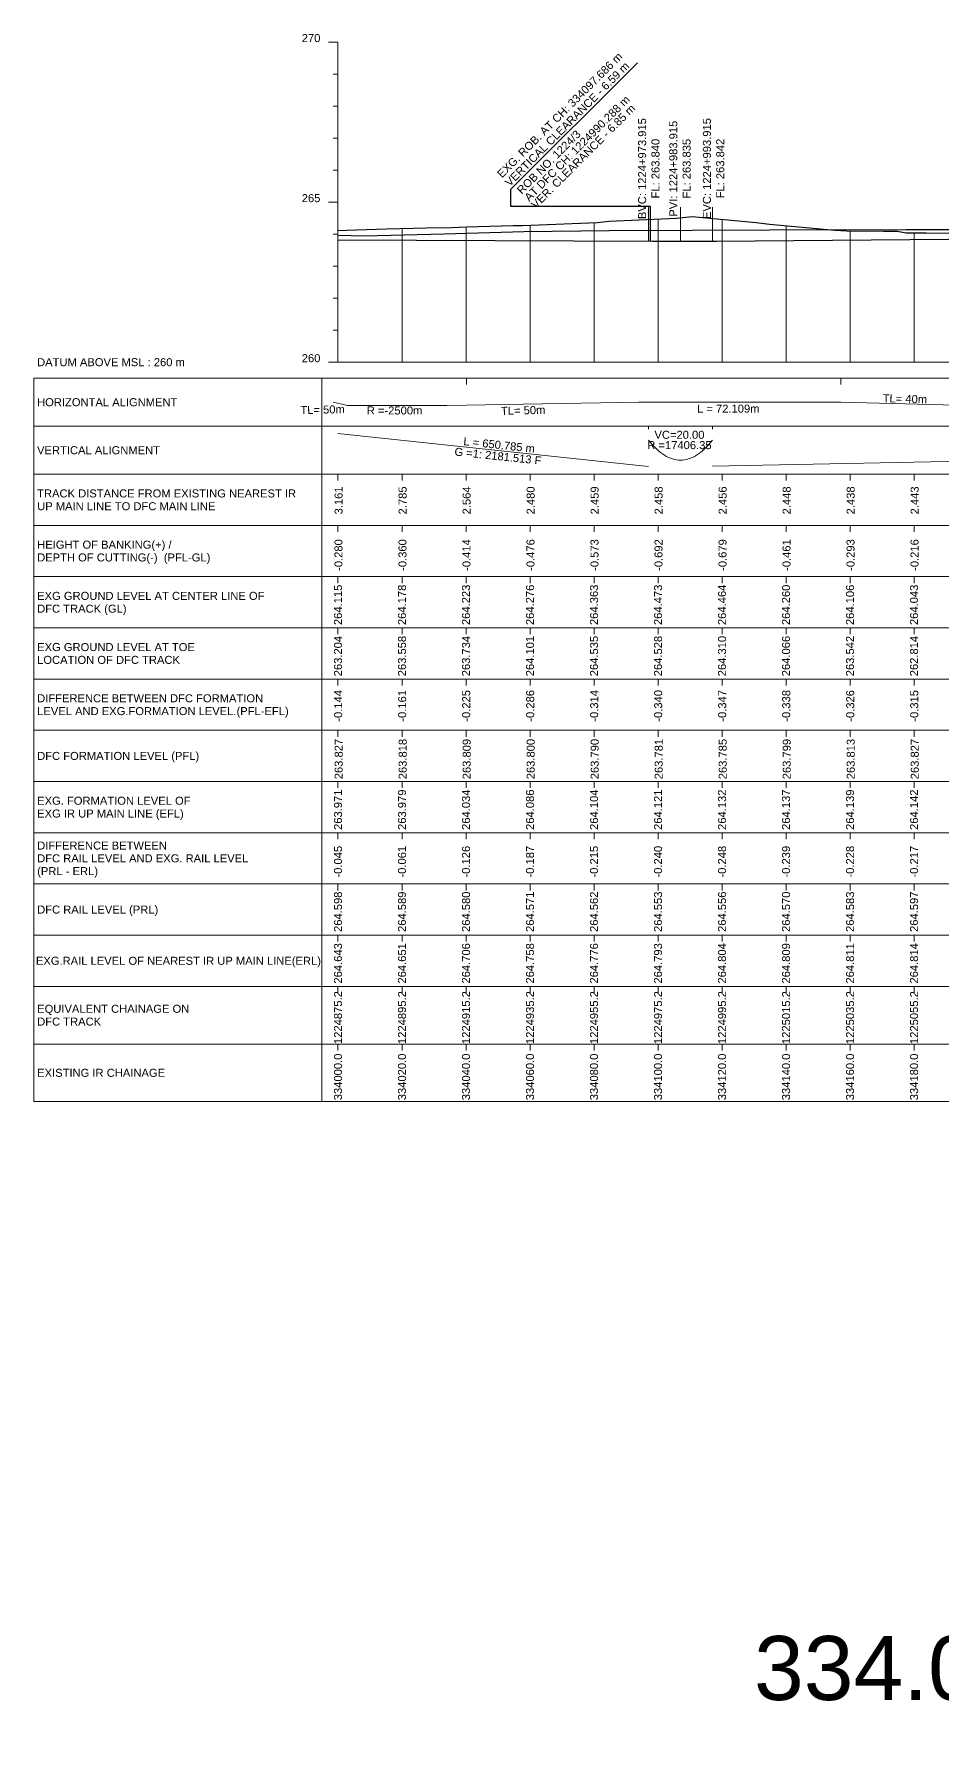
# Model space of a CAD drawing. Header units: metres. Extents: x -117481 to 30159, y 3176 to 3713.
# Drawn here: x 29559 to 29842, y 3176 to 3707 of the extents above; entities that cross this region are included whole.
import ezdxf
from ezdxf.enums import TextEntityAlignment as Align

# ---------------------------------------------------------------- set-up
doc = ezdxf.new("R2010")
doc.units = ezdxf.units.M
doc.header["$MEASUREMENT"] = 0
for name, color, linetype, lineweight in [('C-PROF-LABL-DG', 1, 'Continuous', 25), ('LS BVC-PVI-EVC TEXT', 10, 'Continuous', 0), ('LS DATUM', 7, 'Continuous', 0), ('LS DATUM X', 7, 'Continuous', 0), ('LS DATUM Y', 7, 'Continuous', 0), ('LS DIFF. EXG.RL & PRO. RL', 10, 'Continuous', 0), ('LS DIFF. PFL & EFL', 10, 'Continuous', 0), ('LS EXG FL', 7, 'Continuous', 0), ('LS EXG GL', 7, 'Continuous', 0), ('LS EXG GL AT PRO TOE', 7, 'Continuous', 0), ('LS EXG IR CH', 7, 'Continuous', 0), ('LS EXG RL', 7, 'Continuous', 0), ('LS EXG. FL', 7, 'Continuous', 0), ('LS EXG. GL', 7, 'Continuous', 0), ('LS EXG. GL AT PRO. TOE', 7, 'Continuous', 0), ('LS EXG. IR CH', 7, 'Continuous', 0), ('LS EXG. RL', 7, 'Continuous', 0), ('LS FRAME', 7, 'Continuous', 0), ('LS HORIZONTAL ALIGNMENT', 10, 'Continuous', 0), ('LS PRO FL', 10, 'Continuous', 0), ('LS PRO RAIL LEVEL', 10, 'Continuous', 0), ('LS PRO. CUT & FILL', 10, 'Continuous', 0), ('LS PRO. DFCC CH', 10, 'Continuous', 0), ('LS PRO. FL', 10, 'Continuous', 0), ('LS PRO. RL', 10, 'Continuous', 0), ('LS PROFILE EXG FL', 7, 'Continuous', 25), ('LS PROFILE EXG GL', 7, 'Continuous', 30), ('LS PROFILE PRO FL', 1, 'Continuous', 30), ('LS TICKS', 7, 'Continuous', 0), ("LS TRACK CENTER's", 10, 'Continuous', 0), ('LS VERTICAL ALIGNMENT', 10, 'Continuous', 0), ('Profile Grid', 7, 'Continuous', 0), ('Profile Major Ticks', 7, 'Continuous', 0), ('Profile Vertical Alignment', 7, 'Continuous', 0)]:
    doc.layers.add(name, color=color, linetype=linetype, lineweight=lineweight)
doc.layers.add("LS LC'S", color=7, linetype='Continuous')
doc.layers.add('ref text', color=3, linetype='Continuous')
doc.styles.add('Arial', font='arial.ttf')
doc.styles.get("Standard").update_dxf_attribs({"font": 'arial.ttf'})
doc.styles.add('Style-Arial', font='arial.ttf')
doc.styles.add('StyleArial', font='arial.ttf')

# ---------------------------------------------------------------- blocks, each defined once
blk = doc.blocks.new('A$Ca8807bb1')
at = {"color": 1}
for s, p in [('263.827', (0, 0)), ('263.818', (20, 0)), ('263.809', (40, 0)), ('263.800', (60, 0)), ('263.790', (80, 0)), ('263.781', (100, 0)), ('263.785', (120, 0)), ('263.799', (140, 0)), ('263.813', (160, 0)), ('263.827', (180, 0)), ('263.841', (200, 0)), ('263.855', (220, 0)), ('263.868', (240, 0)), ('263.882', (260, 0)), ('263.896', (280, 0)), ('263.910', (300, 0)), ('263.924', (320, 0)), ('263.937', (340, 0)), ('263.951', (360, 0)), ('263.965', (380, 0)), ('263.979', (400, 0)), ('263.993', (420, 0)), ('264.007', (440, 0)), ('264.020', (460, 0)), ('264.036', (480, 0)), ('264.111', (500, 0))]:
    blk.add_text(s, height=2.5, rotation=90, dxfattribs=at).set_placement(p)
blk = doc.blocks.new('A$Ce3f7ec00')
at = {"color": 1}
for s, p in [('-0.144', (0, 0)), ('-0.161', (20, 0)), ('-0.225', (40, 0)), ('-0.286', (60, 0)), ('-0.314', (80, 0)), ('-0.340', (100, 0)), ('-0.347', (120, 0)), ('-0.338', (140, 0)), ('-0.326', (160, 0)), ('-0.315', (180, 0)), ('-0.307', (200, 0)), ('-0.312', (220, 0)), ('-0.271', (240, 0)), ('-0.216', (260, 0)), ('-0.202', (280, 0)), ('-0.192', (300, 0)), ('-0.180', (320, 0)), ('-0.180', (340, 0)), ('-0.176', (360, 0)), ('-0.165', (380, 0)), ('-0.154', (400, 0)), ('-0.133', (420, 0)), ('-0.105', (440, 0)), ('-0.082', (460, 0)), ('-0.058', (480, 0)), ('0.027', (500, 0))]:
    blk.add_text(s, height=2.5, rotation=90, dxfattribs=at).set_placement(p)
blk = doc.blocks.new('A$C7f09d5ec')
at = {"color": 1}
for s, p in [('-0.280', (0, 0)), ('-0.360', (20, 0)), ('-0.414', (40, 0)), ('-0.476', (60, 0)), ('-0.573', (80, 0)), ('-0.692', (100, 0)), ('-0.679', (120, 0)), ('-0.461', (140, 0)), ('-0.293', (160, 0)), ('-0.216', (180, 0)), ('-0.102', (200, 0)), ('-0.175', (220, 0)), ('-0.201', (240, 0)), ('-0.245', (260, 0)), ('-0.255', (280, 0)), ('-0.236', (300, 0)), ('-0.199', (320, 0)), ('-0.166', (340, 0)), ('-0.140', (360, 0)), ('0.061', (380, 0)), ('0.241', (400, 0)), ('0.377', (420, 0)), ('0.566', (440, 0)), ('0.727', (460, 0)), ('0.863', (480, 0)), ('0.919', (500, 0))]:
    blk.add_text(s, height=2.5, rotation=90, dxfattribs=at).set_placement(p)
blk = doc.blocks.new('A$C6001856b')
at = {"color": 1}
for s, p in [('3.161', (0, 0)), ('2.785', (20, 0)), ('2.564', (40, 0)), ('2.480', (60, 0)), ('2.459', (80, 0)), ('2.458', (100, 0)), ('2.456', (120, 0)), ('2.448', (140, 0)), ('2.438', (160, 0)), ('2.443', (180, 0)), ('2.534', (200, 0)), ('2.808', (220, 0)), ('3.162', (240, 0)), ('3.579', (260, 0)), ('3.998', (280, 0)), ('4.412', (300, 0)), ('4.834', (320, 0)), ('5.270', (340, 0)), ('5.700', (360, 0)), ('6.122', (380, 0)), ('6.544', (400, 0)), ('6.961', (420, 0)), ('7.372', (440, 0)), ('7.821', (460, 0)), ('8.281', (480, 0)), ('8.719', (500, 0))]:
    blk.add_text(s, height=2.5, rotation=90, dxfattribs=at).set_placement(p)

msp = doc.modelspace()

# ---------------------------------------------------------------- linework, layer by layer
at = {"layer": 'LS BVC-PVI-EVC TEXT'}
for p, q in [((29750.64, 3642.1), (29750.64, 3652.71)), ((29760.64, 3642.06), (29760.64, 3652.66)), ((29770.64, 3642.14), (29770.64, 3652.75))]:
    msp.add_line(p, q, dxfattribs=at)
at = {"layer": 'LS DATUM X', "color": 7, "linetype": 'Continuous', "lineweight": 0}
msp.add_line((29653.64, 3604.28), (30158.74, 3604.28), dxfattribs=at)
at = {"layer": 'LS DATUM Y', "color": 7, "linetype": 'Continuous', "lineweight": 0}
for p, q in [((29650.64, 3704.28), (29653.64, 3704.28)), ((29650.64, 3704.28), (29653.64, 3704.28)), ((29653.64, 3604.28), (29653.64, 3704.28)), ((29652.14, 3694.28), (29653.64, 3694.28)), ((29652.14, 3684.28), (29653.64, 3684.28)), ((29652.14, 3674.28), (29653.64, 3674.28)), ((29652.14, 3664.28), (29653.64, 3664.28)), ((29650.64, 3654.28), (29653.64, 3654.28)), ((29652.14, 3644.28), (29653.64, 3644.28)), ((29652.14, 3634.28), (29653.64, 3634.28)), ((29652.14, 3624.28), (29653.64, 3624.28)), ((29652.14, 3614.28), (29653.64, 3614.28)), ((29650.64, 3604.28), (29653.64, 3604.28))]:
    msp.add_line(p, q, dxfattribs=at)
at = {"layer": 'LS FRAME'}
for points in [[(29648.64, 3373.28), (29558.64, 3373.28), (29558.64, 3599.28)], [(29558.64, 3599.28), (29648.64, 3599.28)], [(29648.64, 3584.28), (29558.64, 3584.28)], [(29648.64, 3569.28), (29558.64, 3569.28)], [(29648.64, 3553.28), (29558.64, 3553.28)], [(29558.64, 3553.28), (29648.64, 3553.28)], [(29648.64, 3537.28), (29558.64, 3537.28)], [(29558.64, 3537.28), (29648.64, 3537.28)], [(29648.64, 3521.28), (29558.64, 3521.28)], [(29558.64, 3521.28), (29648.64, 3521.28)], [(29648.64, 3505.28), (29558.64, 3505.28)], [(29648.64, 3489.28), (29558.64, 3489.28)], [(29558.64, 3489.28), (29648.64, 3489.28)], [(29648.64, 3473.28), (29558.64, 3473.28)], [(29558.64, 3473.28), (29648.64, 3473.28)], [(29648.64, 3457.28), (29558.64, 3457.28)], [(29558.64, 3457.28), (29648.64, 3457.28)], [(29648.64, 3441.28), (29558.64, 3441.28)], [(29558.64, 3441.28), (29648.64, 3441.28)], [(29648.64, 3425.28), (29558.64, 3425.28)], [(29648.64, 3409.28), (29558.64, 3409.28)], [(29648.64, 3391.28), (29558.64, 3391.28)]]:
    msp.add_lwpolyline(points, dxfattribs=at)
at = {"layer": 'LS FRAME', "color": 7, "linetype": 'Continuous', "lineweight": 0, "flags": 128}
for points in [[(29648.64, 3584.28), (30158.64, 3584.28), (30158.64, 3599.28), (29648.64, 3599.28), (29648.64, 3584.28)], [(29648.64, 3569.28), (30158.64, 3569.28), (30158.64, 3584.28), (29648.64, 3584.28), (29648.64, 3569.28)], [(29648.64, 3553.28), (30158.64, 3553.28), (30158.64, 3569.28), (29648.64, 3569.28), (29648.64, 3553.28)], [(29648.64, 3537.28), (30158.64, 3537.28), (30158.64, 3553.28), (29648.64, 3553.28), (29648.64, 3537.28)], [(29648.64, 3521.28), (30158.64, 3521.28), (30158.64, 3537.28), (29648.64, 3537.28), (29648.64, 3521.28)], [(29648.64, 3505.28), (30158.64, 3505.28), (30158.64, 3521.28), (29648.64, 3521.28), (29648.64, 3505.28)], [(29648.64, 3489.28), (30158.64, 3489.28), (30158.64, 3505.28), (29648.64, 3505.28), (29648.64, 3489.28)], [(29648.64, 3473.28), (30158.64, 3473.28), (30158.64, 3489.28), (29648.64, 3489.28), (29648.64, 3473.28)], [(29648.64, 3457.28), (30158.64, 3457.28), (30158.64, 3473.28), (29648.64, 3473.28), (29648.64, 3457.28)], [(29648.64, 3457.28), (30158.64, 3457.28), (30158.64, 3441.28), (29648.64, 3441.28)], [(29648.64, 3425.28), (30158.64, 3425.28), (30158.64, 3441.28), (29648.64, 3441.28), (29648.64, 3425.28)], [(29648.64, 3409.28), (30158.64, 3409.28), (30158.64, 3425.28), (29648.64, 3425.28), (29648.64, 3409.28)], [(29648.64, 3391.28), (30158.64, 3391.28), (30158.64, 3409.28), (29648.64, 3409.28), (29648.64, 3391.28)], [(29648.64, 3373.28), (30158.64, 3373.28), (30158.64, 3391.28), (29648.64, 3391.28), (29648.64, 3373.28)]]:
    msp.add_lwpolyline(points, close=True, dxfattribs=at)
at = {"layer": 'LS FRAME', "color": 7, "linetype": 'Continuous', "lineweight": 0}
msp.add_3dface([(29648.64, 3505.28), (29568.64, 3505.28), (29568.64, 3505.28)], dxfattribs=at)
at = {"layer": 'LS HORIZONTAL ALIGNMENT', "lineweight": 0, "flags": 128}
msp.add_lwpolyline([(29652.08, 3591.78), (29656.64, 3590.77), (29687.64, 3590.77), (29747.64, 3591.78), (29747.64, 3591.78), (29810.73, 3591.78), (29810.73, 3591.78), (29850.73, 3590.73), (29850.73, 3590.73), (29876.18, 3590.73), (29876.18, 3590.73), (29916.18, 3591.78), (29916.18, 3591.78), (30131.59, 3591.78), (30131.59, 3591.78), (30143.46, 3592.09)], dxfattribs=at)
at = {"layer": "LS LC'S"}
msp.add_lwpolyline([(29751.32, 3642.1), (29751.32, 3652.91), (29707.68, 3652.91), (29707.68, 3658.31), (29747.19, 3697.81)], dxfattribs=at)
at = {"layer": 'LS PROFILE EXG FL'}
msp.add_lwpolyline([(29653.64, 3643.99), (29661.85, 3643.74), (29686.78, 3644.43), (29711.7, 3645.12), (29738.35, 3645.37), (29764.34, 3645.57), (29788.43, 3645.64), (29831.19, 3645.7), (29849.91, 3645.72), (29864.29, 3645.86), (29878.28, 3645.99), (29898.73, 3645.57), (29918.42, 3645.16), (29942.92, 3645.32), (29967.03, 3645.28), (29986.73, 3645.41), (30006.72, 3645.54), (30062.61, 3645.62), (30080.68, 3645.49), (30098.11, 3645.37), (30123.27, 3645.26), (30148.36, 3645.16), (30158.74, 3645.09)], dxfattribs=at)
at = {"layer": 'LS PROFILE EXG GL', "flags": 128}
msp.add_lwpolyline([(29653.64, 3645.43), (29656.29, 3645.52), (29668.79, 3645.91), (29681.29, 3646.3), (29683.14, 3646.35), (29686.78, 3646.29), (29693.79, 3646.52), (29708.35, 3646.99), (29711.28, 3646.94), (29734.59, 3647.96), (29738.35, 3648.32), (29759.41, 3649.28), (29764.28, 3649.76), (29784.35, 3647.97), (29788.42, 3647.35), (29808.84, 3645.54), (29810.73, 3645.44), (29812.55, 3645.35), (29812.55, 3645.35), (29824.06, 3645.22), (29828.33, 3645.17), (29831.18, 3644.74), (29837.39, 3644.66), (29846.76, 3644.54)], dxfattribs=at)
at = {"layer": 'LS PROFILE PRO FL', "flags": 128}
msp.add_lwpolyline([(29653.64, 3642.55), (29751.92, 3642.1), (29752.34, 3642.1), (29752.77, 3642.1), (29753.2, 3642.1), (29753.62, 3642.1), (29754.05, 3642.09), (29754.47, 3642.09), (29754.9, 3642.09), (29755.32, 3642.09), (29755.75, 3642.09), (29756.17, 3642.09), (29756.6, 3642.09), (29757.03, 3642.09), (29757.45, 3642.09), (29757.88, 3642.09), (29758.3, 3642.09), (29758.73, 3642.09), (29759.15, 3642.09), (29759.58, 3642.09), (29760, 3642.09), (29760.43, 3642.09), (29760.86, 3642.09), (29761.28, 3642.09), (29761.71, 3642.09), (29762.13, 3642.09), (29762.56, 3642.09), (29762.98, 3642.09), (29763.41, 3642.09), (29763.83, 3642.09), (29764.26, 3642.1), (29764.68, 3642.1), (29765.11, 3642.1), (29765.54, 3642.1), (29765.96, 3642.1), (29766.39, 3642.1), (29766.81, 3642.11), (29767.24, 3642.11), (29767.66, 3642.11), (29768.09, 3642.11), (29768.51, 3642.12), (29768.94, 3642.12), (29769.37, 3642.12), (29769.79, 3642.13), (29770.22, 3642.13), (29770.64, 3642.13), (29771.07, 3642.13), (29771.49, 3642.14), (29771.92, 3642.14), (30158.74, 3645.44)], dxfattribs=at)
at = {"layer": 'LS TICKS', "color": 7, "linetype": 'Continuous', "lineweight": 0, "flags": 128}
for points in [[(29693.79, 3597.28), (29693.79, 3599.28)], [(29810.73, 3597.28), (29810.73, 3599.28)], [(29653.64, 3567.28), (29653.64, 3569.28)], [(29673.64, 3567.28), (29673.64, 3569.28)], [(29693.64, 3567.28), (29693.64, 3569.28)], [(29713.64, 3567.28), (29713.64, 3569.28)], [(29733.64, 3567.28), (29733.64, 3569.28)], [(29753.64, 3567.28), (29753.64, 3569.28)], [(29773.64, 3567.28), (29773.64, 3569.28)], [(29793.63, 3567.28), (29793.63, 3569.28)], [(29813.63, 3567.28), (29813.63, 3569.28)], [(29833.63, 3567.28), (29833.63, 3569.28)], [(29653.64, 3551.28), (29653.64, 3553.28)], [(29673.64, 3551.28), (29673.64, 3553.28)], [(29693.64, 3551.28), (29693.64, 3553.28)], [(29713.64, 3551.28), (29713.64, 3553.28)], [(29733.64, 3551.28), (29733.64, 3553.28)], [(29753.64, 3551.28), (29753.64, 3553.28)], [(29773.64, 3551.28), (29773.64, 3553.28)], [(29793.63, 3551.28), (29793.63, 3553.28)], [(29813.63, 3551.28), (29813.63, 3553.28)], [(29833.63, 3551.28), (29833.63, 3553.28)], [(29653.64, 3535.28), (29653.64, 3537.28)], [(29673.64, 3535.28), (29673.64, 3537.28)], [(29693.64, 3535.28), (29693.64, 3537.28)], [(29713.64, 3535.28), (29713.64, 3537.28)], [(29733.64, 3535.28), (29733.64, 3537.28)], [(29753.64, 3535.28), (29753.64, 3537.28)], [(29773.64, 3535.28), (29773.64, 3537.28)], [(29793.63, 3535.28), (29793.63, 3537.28)], [(29813.63, 3535.28), (29813.63, 3537.28)], [(29833.63, 3535.28), (29833.63, 3537.28)], [(29653.64, 3519.28), (29653.64, 3521.28)], [(29673.64, 3519.28), (29673.64, 3521.28)], [(29693.64, 3519.28), (29693.64, 3521.28)], [(29713.64, 3519.28), (29713.64, 3521.28)], [(29733.64, 3519.28), (29733.64, 3521.28)], [(29753.64, 3519.28), (29753.64, 3521.28)], [(29773.64, 3519.28), (29773.64, 3521.28)], [(29793.63, 3519.28), (29793.63, 3521.28)], [(29813.63, 3519.28), (29813.63, 3521.28)], [(29833.63, 3519.28), (29833.63, 3521.28)], [(29653.64, 3503.28), (29653.64, 3505.28)], [(29673.64, 3503.28), (29673.64, 3505.28)], [(29693.64, 3503.28), (29693.64, 3505.28)], [(29713.64, 3503.28), (29713.64, 3505.28)], [(29733.64, 3503.28), (29733.64, 3505.28)], [(29753.64, 3503.28), (29753.64, 3505.28)], [(29773.64, 3503.28), (29773.64, 3505.28)], [(29793.63, 3503.28), (29793.63, 3505.28)], [(29813.63, 3503.28), (29813.63, 3505.28)], [(29833.63, 3503.28), (29833.63, 3505.28)], [(29653.64, 3487.28), (29653.64, 3489.28)], [(29673.64, 3487.28), (29673.64, 3489.28)], [(29693.64, 3487.28), (29693.64, 3489.28)], [(29713.64, 3487.28), (29713.64, 3489.28)], [(29733.64, 3487.28), (29733.64, 3489.28)], [(29753.64, 3487.28), (29753.64, 3489.28)], [(29773.64, 3487.28), (29773.64, 3489.28)], [(29793.63, 3487.28), (29793.63, 3489.28)], [(29813.63, 3487.28), (29813.63, 3489.28)], [(29833.63, 3487.28), (29833.63, 3489.28)], [(29653.64, 3471.28), (29653.64, 3473.28)], [(29673.64, 3471.28), (29673.64, 3473.28)], [(29693.64, 3471.28), (29693.64, 3473.28)], [(29713.64, 3471.28), (29713.64, 3473.28)], [(29733.64, 3471.28), (29733.64, 3473.28)], [(29753.64, 3471.28), (29753.64, 3473.28)], [(29773.64, 3471.28), (29773.64, 3473.28)], [(29793.63, 3471.28), (29793.63, 3473.28)], [(29813.63, 3471.28), (29813.63, 3473.28)], [(29833.63, 3471.28), (29833.63, 3473.28)], [(29653.64, 3455.28), (29653.64, 3457.28)], [(29673.64, 3455.28), (29673.64, 3457.28)], [(29693.64, 3455.28), (29693.64, 3457.28)], [(29713.64, 3455.28), (29713.64, 3457.28)], [(29733.64, 3455.28), (29733.64, 3457.28)], [(29753.64, 3455.28), (29753.64, 3457.28)], [(29773.64, 3455.28), (29773.64, 3457.28)], [(29793.63, 3455.28), (29793.63, 3457.28)], [(29813.63, 3455.28), (29813.63, 3457.28)], [(29833.63, 3455.28), (29833.63, 3457.28)], [(29653.64, 3439.28), (29653.64, 3441.28)], [(29673.64, 3439.28), (29673.64, 3441.28)], [(29693.64, 3439.28), (29693.64, 3441.28)], [(29713.64, 3439.28), (29713.64, 3441.28)], [(29733.64, 3439.28), (29733.64, 3441.28)], [(29753.64, 3439.28), (29753.64, 3441.28)], [(29773.64, 3439.28), (29773.64, 3441.28)], [(29793.63, 3439.28), (29793.63, 3441.28)], [(29813.63, 3439.28), (29813.63, 3441.28)], [(29833.63, 3439.28), (29833.63, 3441.28)], [(29653.64, 3423.28), (29653.64, 3425.28)], [(29673.64, 3423.28), (29673.64, 3425.28)], [(29693.64, 3423.28), (29693.64, 3425.28)], [(29713.64, 3423.28), (29713.64, 3425.28)], [(29733.64, 3423.28), (29733.64, 3425.28)], [(29753.64, 3423.28), (29753.64, 3425.28)], [(29773.64, 3423.28), (29773.64, 3425.28)], [(29793.63, 3423.28), (29793.63, 3425.28)], [(29813.63, 3423.28), (29813.63, 3425.28)], [(29833.63, 3423.28), (29833.63, 3425.28)], [(29653.64, 3407.28), (29653.64, 3409.28)], [(29673.64, 3407.28), (29673.64, 3409.28)], [(29693.64, 3407.28), (29693.64, 3409.28)], [(29713.64, 3407.28), (29713.64, 3409.28)], [(29733.64, 3407.28), (29733.64, 3409.28)], [(29753.64, 3407.28), (29753.64, 3409.28)], [(29773.64, 3407.28), (29773.64, 3409.28)], [(29793.63, 3407.28), (29793.63, 3409.28)], [(29813.63, 3407.28), (29813.63, 3409.28)], [(29833.63, 3407.28), (29833.63, 3409.28)], [(29653.64, 3389.28), (29653.64, 3391.28)], [(29673.64, 3389.28), (29673.64, 3391.28)], [(29693.64, 3389.28), (29693.64, 3391.28)], [(29713.64, 3389.28), (29713.64, 3391.28)], [(29733.64, 3389.28), (29733.64, 3391.28)], [(29753.64, 3389.28), (29753.64, 3391.28)], [(29773.64, 3389.28), (29773.64, 3391.28)], [(29793.63, 3389.28), (29793.63, 3391.28)], [(29813.63, 3389.28), (29813.63, 3391.28)], [(29833.63, 3389.28), (29833.63, 3391.28)]]:
    msp.add_lwpolyline(points, dxfattribs=at)
at = {"layer": 'LS VERTICAL ALIGNMENT', "linetype": 'Continuous', "lineweight": 0, "flags": 128}
for points in [[(29653.64, 3582.03), (29750.64, 3571.67)], [(29770.64, 3571.75), (30111.49, 3578.52)]]:
    msp.add_lwpolyline(points, dxfattribs=at)
at = {"layer": 'Profile Grid', "linetype": 'Continuous', "lineweight": 0, "flags": 128}
for points in [[(29653.64, 3604.28), (29653.64, 3645.43)], [(29673.64, 3604.28), (29673.64, 3646.06)], [(29693.64, 3604.28), (29693.64, 3646.52)], [(29713.64, 3604.28), (29713.64, 3647.05)], [(29733.64, 3604.28), (29733.64, 3647.91)], [(29753.64, 3604.28), (29753.64, 3649.01)], [(29773.64, 3604.28), (29773.64, 3648.92)], [(29793.63, 3604.28), (29793.63, 3646.88)], [(29813.63, 3604.28), (29813.63, 3645.34)], [(29833.63, 3604.28), (29833.63, 3644.71)]]:
    msp.add_lwpolyline(points, dxfattribs=at)
at = {"layer": 'Profile Major Ticks', "color": 7, "linetype": 'Continuous', "lineweight": 0, "flags": 128}
for points in [[(29750.64, 3583.38), (29750.64, 3584.18)], [(29770.64, 3583.38), (29770.64, 3584.18)]]:
    msp.add_lwpolyline(points, dxfattribs=at)
at = {"layer": 'Profile Vertical Alignment', "color": 1, "linetype": 'Continuous', "lineweight": 0, "flags": 128}
msp.add_lwpolyline([(29750.64, 3579.95), (29751.26, 3579.18), (29751.89, 3578.47), (29752.51, 3577.8), (29753.14, 3577.19), (29753.76, 3576.62), (29754.39, 3576.11), (29755.01, 3575.64), (29755.64, 3575.22), (29756.26, 3574.85), (29756.89, 3574.53), (29757.51, 3574.26), (29758.14, 3574.04), (29758.76, 3573.87), (29759.39, 3573.74), (29760.01, 3573.67), (29761.26, 3573.67), (29761.89, 3573.74), (29762.51, 3573.87), (29763.14, 3574.04), (29763.76, 3574.26), (29764.39, 3574.53), (29765.01, 3574.85), (29765.64, 3575.22), (29766.26, 3575.64), (29766.89, 3576.11), (29767.51, 3576.62), (29768.14, 3577.19), (29768.76, 3577.8), (29769.39, 3578.47), (29770.01, 3579.18), (29770.64, 3579.95)], dxfattribs=at)

# ---------------------------------------------------------------- block references
at = {"color": 5}
for name, p in [('A$C6001856b', (29655.07, 3556.73)), ('A$C7f09d5ec', (29655.04, 3539.08)), ('A$Ce3f7ec00', (29654.94, 3491.97)), ('A$Ca8807bb1', (29655.1, 3473.98))]:
    msp.add_blockref(name, p, dxfattribs=at)

# ---------------------------------------------------------------- texts
at = {"layer": 'C-PROF-LABL-DG', "color": 1, "linetype": 'Continuous', "lineweight": 25, "char_height": 2.5, "attachment_point": 5, "rotation": 90, "style": 'Arial'}
for s, insert in [('BVC: 1224+973.915\\PFL: 263.840', (29750.77, 3664.75)), ('PVI: 1224+983.915\\PFL: 263.835', (29760.51, 3664.73)), ('EVC: 1224+993.915\\PFL: 263.842', (29771.01, 3664.77))]:
    msp.add_mtext(s, dxfattribs=dict(at, insert=insert))
at = {"layer": 'LS DATUM', "color": 7, "style": 'StyleArial'}
msp.add_text('DATUM ABOVE MSL : 260 m', height=2.5, rotation=0, dxfattribs=at).set_placement((29559.61, 3604.28), align=Align.MIDDLE_LEFT)
at = {"layer": 'LS DATUM Y', "color": 7, "lineweight": 0, "style": 'Style-Arial'}
for s, p in [('270', (29648.14, 3704.28)), ('270', (29648.14, 3704.28)), ('265', (29648.14, 3654.28)), ('260', (29648.14, 3604.28))]:
    msp.add_text(s, height=2.5, dxfattribs=at).set_placement(p, align=Align.RIGHT)
at = {"layer": 'LS DIFF. EXG.RL & PRO. RL', "color": 10, "style": 'StyleArial'}
for s, p in [('DIFFERENCE BETWEEN ', (29559.64, 3453.28)), ('DFC RAIL LEVEL AND EXG. RAIL LEVEL ', (29559.64, 3449.28)), ('(PRL - ERL)', (29559.64, 3445.28))]:
    msp.add_text(s, height=2.5, rotation=0, dxfattribs=at).set_placement(p, align=Align.MIDDLE_LEFT)
at = {"layer": 'LS DIFF. PFL & EFL', "color": 10, "style": 'StyleArial'}
for s, p in [('DIFFERENCE BETWEEN DFC FORMATION ', (29559.64, 3499.28)), ('LEVEL AND EXG.FORMATION LEVEL.(PFL-EFL)', (29559.64, 3495.28))]:
    msp.add_text(s, height=2.5, rotation=0, dxfattribs=at).set_placement(p, align=Align.MIDDLE_LEFT)
at = {"layer": 'LS EXG FL', "style": 'StyleArial'}
for s, p in [('EXG. FORMATION LEVEL OF', (29559.64, 3467.28)), ('EXG IR UP MAIN LINE (EFL)', (29559.64, 3463.28))]:
    msp.add_text(s, height=2.5, rotation=0, dxfattribs=at).set_placement(p, align=Align.MIDDLE_LEFT)
at = {"layer": 'LS EXG GL', "lineweight": 0, "style": 'Style-Arial'}
for s, p in [('264.115', (29653.64, 3534.78)), ('264.178', (29673.64, 3534.78)), ('264.223', (29693.64, 3534.78)), ('264.276', (29713.64, 3534.78)), ('264.363', (29733.64, 3534.78)), ('264.473', (29753.64, 3534.78)), ('264.464', (29773.64, 3534.78)), ('264.260', (29793.63, 3534.78)), ('264.106', (29813.63, 3534.78)), ('264.043', (29833.63, 3534.78))]:
    msp.add_text(s, height=2.5, rotation=90, dxfattribs=at).set_placement(p, align=Align.MIDDLE_RIGHT)
at = {"layer": 'LS EXG GL AT PRO TOE', "color": 7, "style": 'StyleArial'}
for s, p in [('EXG GROUND LEVEL AT TOE', (29559.64, 3515.28)), ('LOCATION OF DFC TRACK', (29559.64, 3511.28))]:
    msp.add_text(s, height=2.5, rotation=0, dxfattribs=at).set_placement(p, align=Align.MIDDLE_LEFT)
at = {"layer": 'LS EXG IR CH', "style": 'Style-Arial'}
for s, p in [('334000.0', (29653.64, 3388.28)), ('334020.0', (29673.64, 3388.28)), ('334040.0', (29693.64, 3388.28)), ('334060.0', (29713.64, 3388.28)), ('334080.0', (29733.64, 3388.28)), ('334100.0', (29753.64, 3388.28)), ('334120.0', (29773.64, 3388.28)), ('334140.0', (29793.64, 3388.28)), ('334160.0', (29813.64, 3388.28)), ('334180.0', (29833.64, 3388.28))]:
    msp.add_text(s, height=2.5, rotation=90, dxfattribs=at).set_placement(p, align=Align.MIDDLE_RIGHT)
at = {"layer": 'LS EXG RL', "style": 'Style-Arial'}
for s, p in [('264.643', (29653.64, 3422.78)), ('264.651', (29673.64, 3422.78)), ('264.706', (29693.64, 3422.78)), ('264.758', (29713.64, 3422.78)), ('264.776', (29733.64, 3422.78)), ('264.793', (29753.64, 3422.78)), ('264.804', (29773.64, 3422.78)), ('264.809', (29793.64, 3422.78)), ('264.811', (29813.64, 3422.78)), ('264.814', (29833.64, 3422.78))]:
    msp.add_text(s, height=2.5, rotation=90, dxfattribs=at).set_placement(p, align=Align.MIDDLE_RIGHT)
at = {"layer": 'LS EXG. FL'}
for s, p in [('263.971', (29653.64, 3470.78)), ('263.979', (29673.64, 3470.78)), ('264.034', (29693.64, 3470.78)), ('264.086', (29713.64, 3470.78)), ('264.104', (29733.64, 3470.78)), ('264.121', (29753.64, 3470.78)), ('264.132', (29773.64, 3470.78)), ('264.137', (29793.63, 3470.78)), ('264.139', (29813.63, 3470.78)), ('264.142', (29833.63, 3470.78))]:
    msp.add_text(s, height=2.5, rotation=90, dxfattribs=at).set_placement(p, align=Align.MIDDLE_RIGHT)
at = {"layer": 'LS EXG. GL', "color": 7, "style": 'StyleArial'}
for s, p in [('EXG GROUND LEVEL AT CENTER LINE OF ', (29559.64, 3531.28)), ('DFC TRACK (GL)', (29559.64, 3527.28))]:
    msp.add_text(s, height=2.5, rotation=0, dxfattribs=at).set_placement(p, align=Align.MIDDLE_LEFT)
at = {"layer": 'LS EXG. GL AT PRO. TOE'}
for s, p in [('263.204', (29653.64, 3518.78)), ('263.558', (29673.64, 3518.78)), ('263.734', (29693.64, 3518.78)), ('264.101', (29713.64, 3518.78)), ('264.535', (29733.64, 3518.78)), ('264.528', (29753.64, 3518.78)), ('264.310', (29773.64, 3518.78)), ('264.066', (29793.63, 3518.78)), ('263.542', (29813.63, 3518.78)), ('262.814', (29833.63, 3518.78))]:
    msp.add_text(s, height=2.5, rotation=90, dxfattribs=at).set_placement(p, align=Align.MIDDLE_RIGHT)
at = {"layer": 'LS EXG. IR CH', "style": 'StyleArial'}
msp.add_text('EXISTING IR CHAINAGE', height=2.5, rotation=0, dxfattribs=at).set_placement((29559.64, 3382.28), align=Align.MIDDLE_LEFT)
at = {"layer": 'LS EXG. RL', "style": 'StyleArial'}
msp.add_text('EXG.RAIL LEVEL OF NEAREST IR UP MAIN LINE(ERL)', height=2.5, rotation=0, dxfattribs=at).set_placement((29559.25, 3417.28), align=Align.MIDDLE_LEFT)
at = {"layer": 'LS HORIZONTAL ALIGNMENT', "style": 'StyleArial'}
msp.add_text('HORIZONTAL ALIGNMENT', height=2.5, rotation=0, dxfattribs=at).set_placement((29559.61, 3591.78), align=Align.MIDDLE_LEFT)
at = {"layer": 'LS HORIZONTAL ALIGNMENT', "lineweight": 0, "char_height": 2.5, "attachment_point": 5, "line_spacing_factor": 0.6, "style": 'Style-Arial'}
for s, insert, rotation in [('TL= 40m', (29830.78, 3592.84), 358.4963), ('TL= 50m', (29648.83, 3589.43), 1.4437), ('TL= 50m', (29711.49, 3589.21), 1.4437)]:
    msp.add_mtext(s, dxfattribs=dict(at, insert=insert, rotation=rotation))
for s, insert in [('R =-2500m', (29671.31, 3589.18)), ('L = 72.109m', (29775.58, 3589.75))]:
    msp.add_mtext(s, dxfattribs=dict(at, insert=insert))
at = {"layer": "LS LC'S", "lineweight": 13, "style": 'Style-Arial'}
for s, p in [('EXG. ROB. AT CH: 334097.686 m', (29704.86, 3661.66)), ('VERTICAL CLEARANCE - 6.59 m', (29707.3, 3658.99))]:
    msp.add_text(s, height=2.5, rotation=45, dxfattribs=at).set_placement(p)
at = {"layer": "LS LC'S", "color": 10, "lineweight": 13, "style": 'Style-Arial'}
for s, p in [('AT DFC CH: 1224990.288 m', (29713.37, 3654.37)), ('VER. CLEARANCE - 6.85 m', (29715.5, 3652.06)), ('ROB NO. 1224/3', (29711.03, 3656.59))]:
    msp.add_text(s, height=2.5, rotation=45, dxfattribs=at).set_placement(p)
at = {"layer": 'LS PRO FL'}
for s, p in [('-0.045', (29654.89, 3443.28)), ('-0.061', (29674.89, 3443.28)), ('-0.126', (29694.89, 3443.28)), ('-0.187', (29714.89, 3443.28)), ('-0.215', (29734.89, 3443.28)), ('-0.240', (29754.89, 3443.28)), ('-0.248', (29774.89, 3443.28)), ('-0.239', (29794.89, 3443.28)), ('-0.228', (29814.89, 3443.28)), ('-0.217', (29834.89, 3443.28))]:
    msp.add_text(s, height=2.5, rotation=90, dxfattribs=at).set_placement(p)
at = {"layer": 'LS PRO RAIL LEVEL'}
for s, p in [('264.598', (29654.89, 3426.28)), ('264.589', (29674.89, 3426.28)), ('264.580', (29694.89, 3426.28)), ('264.571', (29714.89, 3426.28)), ('264.562', (29734.89, 3426.28)), ('264.553', (29754.89, 3426.28)), ('264.556', (29774.89, 3426.28)), ('264.570', (29794.89, 3426.28)), ('264.583', (29814.89, 3426.28)), ('264.597', (29834.89, 3426.28))]:
    msp.add_text(s, height=2.5, rotation=90, dxfattribs=at).set_placement(p)
at = {"layer": 'LS PRO. CUT & FILL', "color": 10, "style": 'StyleArial'}
for s, p in [('HEIGHT OF BANKING(+) /', (29559.64, 3547.28)), ('DEPTH OF CUTTING(-)  (PFL-GL)', (29559.64, 3543.28))]:
    msp.add_text(s, height=2.5, rotation=0, dxfattribs=at).set_placement(p, align=Align.MIDDLE_LEFT)
at = {"layer": 'LS PRO. DFCC CH'}
for s, p in [('1224875.2', (29654.89, 3391.28)), ('1224895.2', (29674.89, 3391.28)), ('1224915.2', (29694.89, 3391.28)), ('1224935.2', (29714.89, 3391.28)), ('1224955.2', (29734.89, 3391.28)), ('1224975.2', (29754.89, 3391.28)), ('1224995.2', (29774.89, 3391.28)), ('1225015.2', (29794.89, 3391.28)), ('1225035.2', (29814.89, 3391.28)), ('1225055.2', (29834.89, 3391.28))]:
    msp.add_text(s, height=2.5, rotation=90, dxfattribs=at).set_placement(p)
at = {"layer": 'LS PRO. DFCC CH', "color": 10, "style": 'Style-Arial'}
for s, p in [('EQUIVALENT CHAINAGE ON ', (29559.64, 3402.28)), ('DFC TRACK', (29559.64, 3398.28))]:
    msp.add_text(s, height=2.5, rotation=0, dxfattribs=at).set_placement(p, align=Align.MIDDLE_LEFT)
at = {"layer": 'LS PRO. FL', "color": 10, "style": 'StyleArial'}
msp.add_text('DFC FORMATION LEVEL (PFL) ', height=2.5, rotation=0, dxfattribs=at).set_placement((29559.64, 3481.28), align=Align.MIDDLE_LEFT)
at = {"layer": 'LS PRO. RL', "color": 10, "style": 'StyleArial'}
msp.add_text('DFC RAIL LEVEL (PRL)', height=2.5, rotation=0, dxfattribs=at).set_placement((29559.64, 3433.28), align=Align.MIDDLE_LEFT)
at = {"layer": "LS TRACK CENTER's", "color": 10, "style": 'StyleArial'}
for s, p in [('TRACK DISTANCE FROM EXISTING NEAREST IR ', (29559.64, 3563.28)), ('UP MAIN LINE TO DFC MAIN LINE', (29559.64, 3559.28))]:
    msp.add_text(s, height=2.5, rotation=0, dxfattribs=at).set_placement(p, align=Align.MIDDLE_LEFT)
at = {"layer": 'LS VERTICAL ALIGNMENT', "style": 'StyleArial'}
msp.add_text('VERTICAL ALIGNMENT', height=2.5, rotation=0, dxfattribs=at).set_placement((29559.61, 3576.78), align=Align.MIDDLE_LEFT)
at = {"layer": 'LS VERTICAL ALIGNMENT', "lineweight": 0, "insert": (29703.82, 3576.67), "char_height": 2.5, "attachment_point": 5, "rotation": 353.9017, "line_spacing_factor": 0.84, "style": 'Style-Arial'}
msp.add_mtext('L = 650.785 m\\PG =1: 2181.513 F', dxfattribs=at)
at = {"layer": 'Profile Vertical Alignment', "color": 1, "insert": (29760.33, 3579.97), "char_height": 2.5, "attachment_point": 5, "line_spacing_factor": 0.776524, "style": 'Style-Arial'}
msp.add_mtext('VC=20.00\\PR =17406.35', dxfattribs=at)
at = {"layer": 'ref text', "color": 3, "insert": (29783.64, 3186.05), "char_height": 20, "width": 256.3165, "attachment_point": 7, "bg_fill": 3, "box_fill_scale": 1.5, "bg_fill_color": 256, "bg_fill_transparency": 0}
msp.add_mtext('334.000 TO 334.500', dxfattribs=at)

doc.saveas('drawing.dxf')
